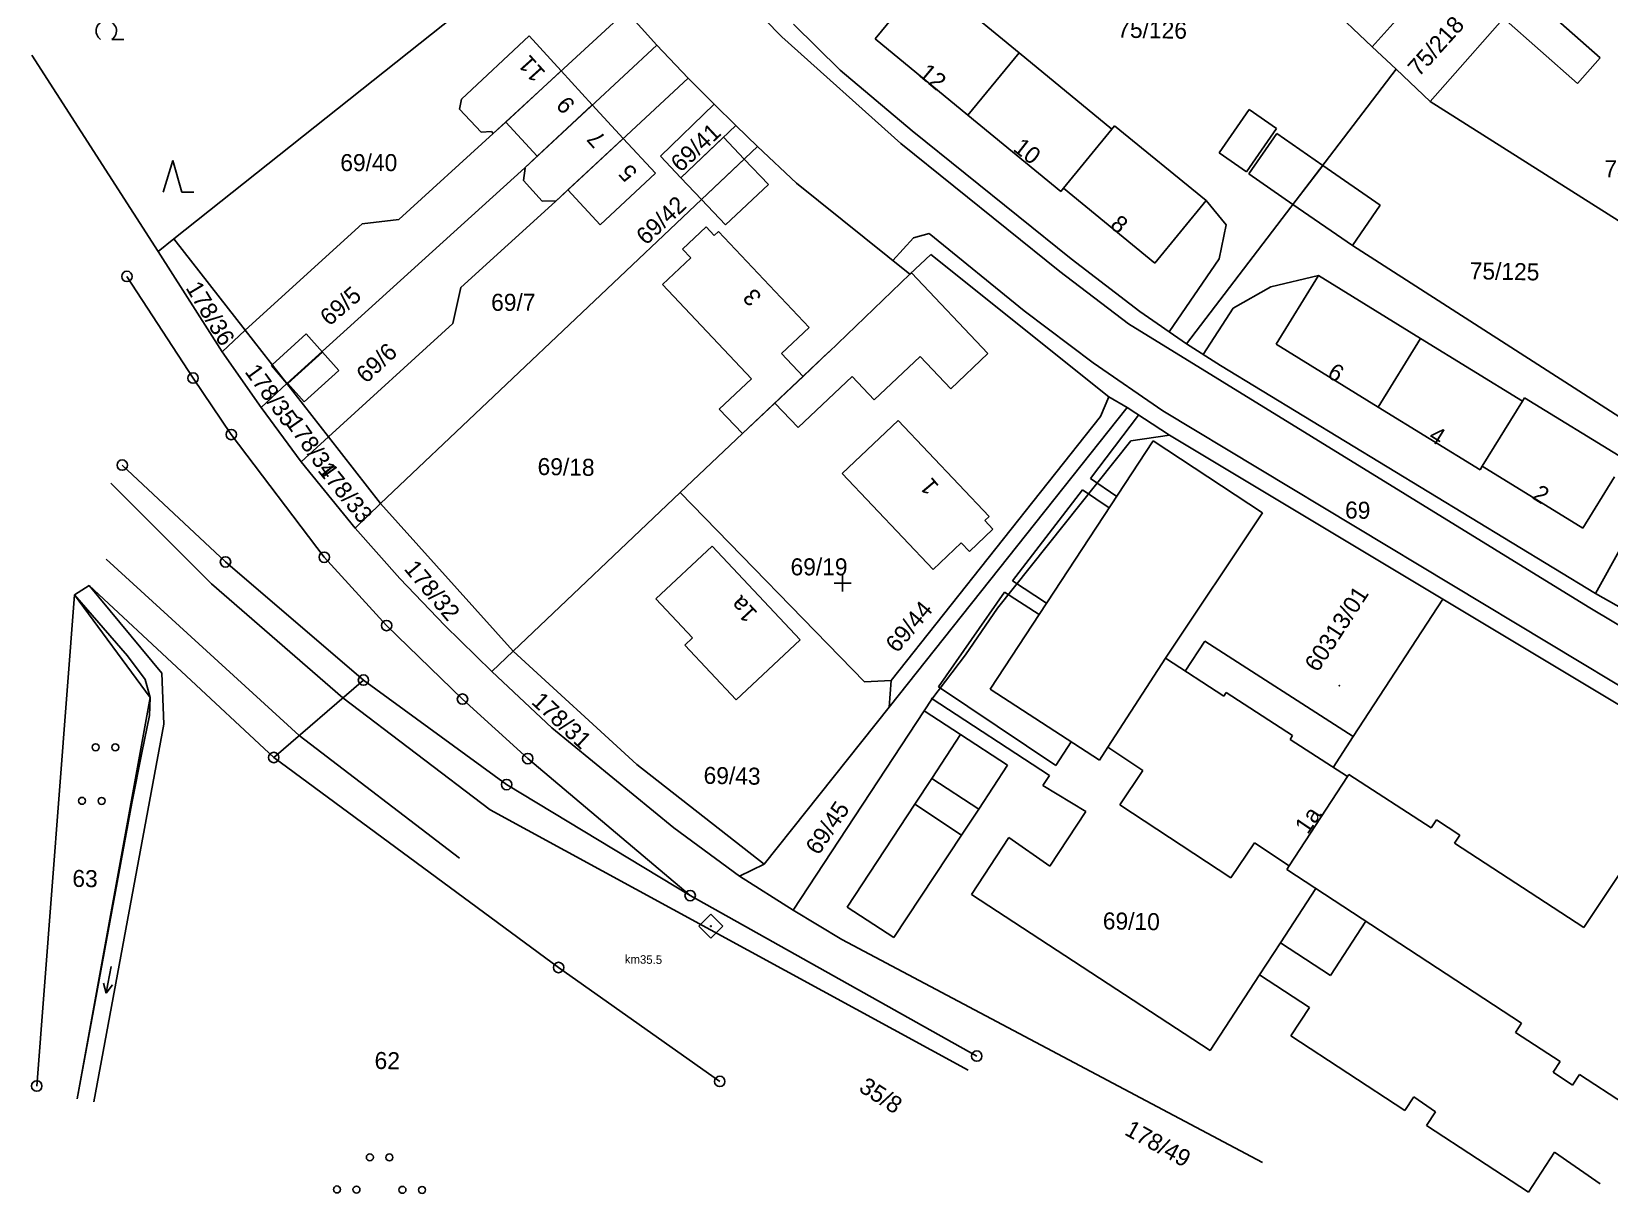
# Model space of a CAD drawing. Extents: x 4459903 to 4460398, y 5304124 to 5304562.
# Drawn here: x 4459904.7 to 4460090.1, y 5304128.3 to 5304264.8 of the extents above; entities that cross this region are included whole.
import ezdxf

# ---------------------------------------------------------------- set-up
doc = ezdxf.new("R2010")
doc.units = 0
doc.layers.get('0').update_dxf_attribs({"linetype": 'CONTINUOUS'})
for name, color, linetype in [('1', 7, 'CONTINUOUS'), ('10', 7, 'CONTINUOUS'), ('11', 7, 'CONTINUOUS'), ('15', 7, 'CONTINUOUS'), ('3', 7, 'CONTINUOUS'), ('4', 7, 'CONTINUOUS'), ('5', 7, 'CONTINUOUS'), ('7', 7, 'CONTINUOUS'), ('9', 7, 'CONTINUOUS')]:
    doc.layers.add(name, color=color, linetype=linetype)

# ---------------------------------------------------------------- blocks, each defined once
blk = doc.blocks.new('10')
at = {"color": 2}
blk.add_circle((0, 0), 0.61, dxfattribs=at)
blk = doc.blocks.new('KM')
at = {"color": 204}
for p, q in [((-1.414089, -0.000445), (0.000123, 1.413766)), ((1.414334, -0.000445), (0.000123, 1.413766)), ((0.000123, -1.414657), (-1.414089, -0.000445)), ((0.000123, -1.414657), (1.414334, -0.000445))]:
    blk.add_line(p, q, dxfattribs=at)
blk = doc.blocks.new('301')
at = {"color": 204}
blk.add_circle((0.001445, -0.023877), 0.05, dxfattribs=at)
at = {"rotation": 90}
blk.add_blockref('KM', (0.001, -0.024), dxfattribs=at)
blk = doc.blocks.new('112')
at = {"color": 3}
for centre in [(-1.149998, 0), (1.149998, 0)]:
    blk.add_circle(centre, 0.409999, dxfattribs=at)
blk = doc.blocks.new('240')
at = {"color": 4}
for p, q in [((-3.200001, 0), (-1.1, 0)), ((-1.1, 0.55), (0, 0)), ((-1.1, 0), (0, 0)), ((-1.1, -0.55), (0, 0))]:
    blk.add_line(p, q, dxfattribs=at)
blk = doc.blocks.new('212')
at = {"color": 3}
blk.add_line((0.663158, -1.000108), (2.063156, -1.000108), dxfattribs=at)
blk.add_arc((0, 0), 1.199998, 303.547812, 596.700279, dxfattribs=at)
blk = doc.blocks.new('222')
at = {"color": 3}
for p, q in [((0, 1.849997), (-1.099998, -1.849997)), ((0, 1.849997), (1.099998, -1.849997)), ((1.099998, -1.849997), (2.499996, -1.849997))]:
    blk.add_line(p, q, dxfattribs=at)
blk = doc.blocks.new('111')
at = {"color": 3}
for centre in [(-1.149998, 1.899997), (1.149998, 1.899997), (-4.999993, -1.899997), (-2.699996, -1.899997), (2.699996, -1.899997), (4.999993, -1.899997)]:
    blk.add_circle(centre, 0.409999, dxfattribs=at)
blk = doc.blocks.new('400')
at = {"color": 7}
for p, q in [((-1, 0), (0, 0)), ((0, 0), (0, 1)), ((0, 0), (1, 0)), ((0, -1), (0, 0))]:
    blk.add_line(p, q, dxfattribs=at)

msp = doc.modelspace()

# ---------------------------------------------------------------- linework, layer by layer
at = {"layer": '10', "color": 30}
for p, q in [((4459992.86, 5304264.22), (4459988.77, 5304268.36)), ((4460006.83, 5304251.67), (4459992.86, 5304264.22)), ((4460025.52, 5304236.62), (4460006.83, 5304251.67)), ((4460045.07, 5304242.12), (4460042.7, 5304244.95)), ((4460010.15, 5304241.09), (4460008.33, 5304240.58)), ((4460021.33, 5304232.01), (4460010.15, 5304241.09)), ((4460045.07, 5304242.12), (4460044.22, 5304238.12)), ((4460008.33, 5304240.58), (4460005.91, 5304237.92)), ((4460059.88, 5304239.68), (4460093.39, 5304218.15)), ((4460044.22, 5304238.12), (4460038.35, 5304229.54)), ((4460033.59, 5304230.47), (4460025.52, 5304236.62)), ((4460050.3, 5304234.81), (4460055.91, 5304236.14)), ((4460045.89, 5304232.33), (4460050.3, 5304234.81)), ((4460029.42, 5304225.88), (4460021.33, 5304232.01)), ((4460045.89, 5304232.33), (4460042.34, 5304226.88)), ((4460087.57, 5304197.21), (4460033.59, 5304230.47)), ((4460037.61, 5304220.26), (4460029.42, 5304225.88)), ((4460029.11, 5304212.29), (4460034.76, 5304219.75)), ((4460116.99, 5304172.4), (4460037.61, 5304220.26)), ((4459914.02, 5304211.75), (4459925.85, 5304199.9)), ((4460029.11, 5304212.29), (4460032.2, 5304210.19)), ((4460019.94, 5304200.27), (4460028.19, 5304210.97)), ((4460028.19, 5304210.97), (4460031.32, 5304208.85)), ((4459913.49, 5304202.83), (4459936.14, 5304182.07)), ((4460019.94, 5304200.27), (4460023.96, 5304197.63)), ((4459915.98, 5304191.43), (4459909.77, 5304198.61)), ((4459911.49, 5304199.72), (4459920.04, 5304189.43)), ((4459941.29, 5304186.51), (4459925.85, 5304199.9)), ((4460011.25, 5304187.8), (4460019.02, 5304198.95)), ((4460019.02, 5304198.95), (4460023.08, 5304196.29)), ((4460059.98, 5304181.95), (4460070.5, 5304198.11)), ((4460120.51, 5304177.55), (4460087.57, 5304197.21)), ((4460042.54, 5304193.18), (4460040.25, 5304189.66)), ((4460059.98, 5304181.95), (4460042.54, 5304193.18)), ((4459915.98, 5304191.43), (4459918.07, 5304188.68)), ((4459920.27, 5304183.4), (4459920.04, 5304189.43)), ((4459918.07, 5304188.68), (4459918.65, 5304186.54)), ((4460025.04, 5304178.56), (4460011.25, 5304187.8)), ((4459918.56, 5304184.42), (4459918.65, 5304186.54)), ((4459941.29, 5304186.51), (4459958.61, 5304173.33)), ((4460024.28, 5304177.38), (4460010.38, 5304186.46)), ((4459918.56, 5304184.42), (4459917.66, 5304180.06)), ((4460009.59, 5304184.98), (4460013.84, 5304182.2)), ((4459912.05, 5304139.02), (4459920.27, 5304183.4)), ((4459936.14, 5304182.07), (4459955, 5304167.68)), ((4460057.63, 5304178.34), (4460059.98, 5304181.95)), ((4459917.66, 5304180.06), (4459916.5, 5304174.15)), ((4460025.04, 5304178.56), (4460026.85, 5304181.33)), ((4460023.51, 5304176.21), (4460024.28, 5304177.38)), ((4460028.56, 5304173.15), (4460023.51, 5304176.21)), ((4459916.5, 5304174.15), (4459910.08, 5304139.38)), ((4459958.61, 5304173.33), (4460014.73, 5304142.74)), ((4460024.35, 5304166.71), (4460028.56, 5304173.15)), ((4460015.14, 5304163.4), (4460019.52, 5304170.1)), ((4460019.52, 5304170.1), (4460024.35, 5304166.71)), ((4460043.18, 5304145.08), (4460015.14, 5304163.4)), ((4460051.44, 5304157.72), (4460055.6, 5304164.09)), ((4460057.3, 5304153.89), (4460061.46, 5304160.25)), ((4460048.98, 5304153.96), (4460051.44, 5304157.72)), ((4460057.3, 5304153.89), (4460051.44, 5304157.72)), ((4460048.98, 5304153.96), (4460043.18, 5304145.08)), ((4460054.84, 5304150.13), (4460048.98, 5304153.96)), ((4460052.65, 5304146.78), (4460054.84, 5304150.13)), ((4460066.05, 5304138.03), (4460052.65, 5304146.78)), ((4460067.09, 5304139.62), (4460066.05, 5304138.03)), ((4460069.63, 5304137.84), (4460067.09, 5304139.62)), ((4460068.59, 5304136.25), (4460069.63, 5304137.84)), ((4460080.56, 5304128.43), (4460068.59, 5304136.25)), ((4460083.62, 5304133.12), (4460080.56, 5304128.43)), ((4460083.62, 5304133.12), (4460088.98, 5304129.4))]:
    msp.add_line(p, q, dxfattribs=at)
at = {"layer": '3', "color": 7}
for p, q in [((4460062.22, 5304263.03), (4460075.1, 5304277.39)), ((4459921.42, 5304240.48), (4459959.6, 5304270.8)), ((4460069.02, 5304256.62), (4460080.28, 5304269.42)), ((4459958.96, 5304252.85), (4459974.55, 5304267.21)), ((4459978.16, 5304263.24), (4459974.55, 5304267.21)), ((4460062.22, 5304263.03), (4460056.9, 5304268.05)), ((4459994.22, 5304265.7), (4459999.72, 5304260.3)), ((4459904.75, 5304262.05), (4459919.6, 5304238.98)), ((4459962.65, 5304248.82), (4459978.16, 5304263.24)), ((4459981.86, 5304259.35), (4459978.16, 5304263.24)), ((4460065.02, 5304260.39), (4460062.22, 5304263.03)), ((4460008.17, 5304253.15), (4459999.72, 5304260.3)), ((4460065.02, 5304260.39), (4460040.4, 5304228.11)), ((4460069.02, 5304256.62), (4460065.02, 5304260.39)), ((4459966.27, 5304244.86), (4459981.86, 5304259.35)), ((4459981.86, 5304259.35), (4459984.92, 5304256.28)), ((4459978.6, 5304250.17), (4459984.92, 5304256.28)), ((4459984.92, 5304256.28), (4459987.44, 5304253.77)), ((4460105.56, 5304233.43), (4460069.02, 5304256.62)), ((4459958.96, 5304252.85), (4459947.87, 5304242.75)), ((4459981, 5304247.64), (4459987.44, 5304253.77)), ((4459990, 5304251.31), (4459987.44, 5304253.77)), ((4460026.86, 5304238.1), (4460008.17, 5304253.15)), ((4459983.42, 5304245.08), (4459990, 5304251.31)), ((4459990, 5304251.31), (4459994.57, 5304246.99)), ((4459934.72, 5304223.44), (4459962.65, 5304248.82)), ((4459981, 5304247.64), (4459978.6, 5304250.17)), ((4459983.42, 5304245.08), (4459981, 5304247.64)), ((4460007.91, 5304236.29), (4459994.57, 5304246.99)), ((4459945.71, 5304209.35), (4459983.42, 5304245.08)), ((4459966.27, 5304244.86), (4459955.15, 5304234.73)), ((4459929.82, 5304229.72), (4459943.56, 5304242.21)), ((4459947.87, 5304242.75), (4459943.56, 5304242.21)), ((4459921.42, 5304240.48), (4459919.6, 5304238.98)), ((4459921.42, 5304240.48), (4459929.82, 5304229.72)), ((4459919.6, 5304238.98), (4459927.1, 5304227.19)), ((4460010.37, 5304238.63), (4460007.91, 5304236.29)), ((4460031.25, 5304221.88), (4460010.37, 5304238.63)), ((4460034.92, 5304231.92), (4460026.86, 5304238.1)), ((4459915.93, 5304236.05), (4459923.69, 5304224.1)), ((4459998.39, 5304227.16), (4460007.91, 5304236.29)), ((4459955.15, 5304234.73), (4459954.2, 5304230.5)), ((4460034.92, 5304231.92), (4460040.4, 5304228.11)), ((4459939.61, 5304217.18), (4459954.2, 5304230.5)), ((4459927.1, 5304227.19), (4459929.82, 5304229.72)), ((4459929.82, 5304229.72), (4459934.72, 5304223.44)), ((4460040.4, 5304228.11), (4460044.4, 5304225.56)), ((4459927.1, 5304227.19), (4459931.69, 5304220.62)), ((4459988.22, 5304217.57), (4459998.35, 5304227.16)), ((4459998.39, 5304227.16), (4459998.35, 5304227.16)), ((4460044.4, 5304225.56), (4460088.43, 5304198.77)), ((4459923.69, 5304224.1), (4459928.18, 5304217.46)), ((4459931.69, 5304220.62), (4459934.72, 5304223.44)), ((4459934.72, 5304223.44), (4459939.61, 5304217.18)), ((4460030.3, 5304219.57), (4460031.25, 5304221.88)), ((4460033.42, 5304220.62), (4460031.25, 5304221.88)), ((4459931.69, 5304220.62), (4459936.41, 5304214.24)), ((4460033.42, 5304220.62), (4460005.47, 5304185.42)), ((4460005.69, 5304188.56), (4460030.3, 5304219.57)), ((4460033.42, 5304220.62), (4460038.39, 5304217.4)), ((4459928.18, 5304217.46), (4459939.11, 5304203.03)), ((4459936.41, 5304214.24), (4459939.61, 5304217.18)), ((4459945.71, 5304209.35), (4459939.61, 5304217.18)), ((4459980.91, 5304210.63), (4459988.22, 5304217.57)), ((4460038.39, 5304217.4), (4460033.86, 5304216.72)), ((4460038.39, 5304217.4), (4460099.29, 5304180.82)), ((4460018.18, 5304197.04), (4460033.86, 5304216.72)), ((4459915.37, 5304213.87), (4459927.5, 5304202.49)), ((4459936.41, 5304214.24), (4459942.72, 5304206.45)), ((4459961.28, 5304191.98), (4459980.91, 5304210.63)), ((4460002.57, 5304188.39), (4459980.91, 5304210.63)), ((4460094.72, 5304210.16), (4460088.43, 5304198.77)), ((4459945.71, 5304209.35), (4459942.72, 5304206.45)), ((4459961.28, 5304191.98), (4459945.71, 5304209.35)), ((4459942.72, 5304206.45), (4459948, 5304200.52)), ((4459943.71, 5304188.6), (4459927.5, 5304202.49)), ((4459939.11, 5304203.03), (4459946.43, 5304195.01)), ((4459953.28, 5304195.01), (4459948, 5304200.52)), ((4459909.77, 5304198.61), (4459905.33, 5304140.89)), ((4459911.49, 5304199.72), (4459909.77, 5304198.61)), ((4459909.77, 5304198.61), (4459918.65, 5304186.54)), ((4459911.49, 5304199.72), (4459933.17, 5304179.5)), ((4460099.35, 5304192.6), (4460088.43, 5304198.77)), ((4460018.18, 5304197.04), (4460014.45, 5304191.57)), ((4459955.34, 5304186.36), (4459946.43, 5304195.01)), ((4459958.78, 5304189.6), (4459953.28, 5304195.01)), ((4459961.28, 5304191.98), (4459958.78, 5304189.6)), ((4459975.82, 5304178.66), (4459961.28, 5304191.98)), ((4460010.49, 5304186.34), (4460014.45, 5304191.57)), ((4459965.83, 5304182.97), (4459958.78, 5304189.6)), ((4459943.71, 5304188.6), (4459933.17, 5304179.5)), ((4459960.53, 5304176.32), (4459943.71, 5304188.6)), ((4460002.57, 5304188.39), (4460005.69, 5304188.56)), ((4460005.47, 5304185.42), (4460005.69, 5304188.56)), ((4459918.65, 5304186.54), (4459910.08, 5304139.38)), ((4459963.01, 5304179.37), (4459955.34, 5304186.36)), ((4459990.79, 5304166.96), (4460005.47, 5304185.42)), ((4459994.18, 5304161.54), (4460010.49, 5304186.34)), ((4459980.17, 5304171.23), (4459965.83, 5304182.97)), ((4459966.63, 5304154.82), (4459933.17, 5304179.5)), ((4459982.09, 5304163.27), (4459963.01, 5304179.37)), ((4459990.79, 5304166.96), (4459975.82, 5304178.66)), ((4459982.09, 5304163.27), (4459960.53, 5304176.32)), ((4459987.9, 5304165.56), (4459980.17, 5304171.23)), ((4459990.79, 5304166.96), (4459987.9, 5304165.56)), ((4459987.9, 5304165.56), (4459994.18, 5304161.54)), ((4460015.75, 5304144.41), (4459982.09, 5304163.27)), ((4459999.89, 5304158.12), (4459994.18, 5304161.54)), ((4460049.3, 5304131.89), (4459999.89, 5304158.12)), ((4459966.63, 5304154.82), (4459985.56, 5304141.43))]:
    msp.add_line(p, q, dxfattribs=at)
at = {"layer": '5', "color": 1}
for p, q in [((4460003.81, 5304263.95), (4460009.83, 5304271.28)), ((4460009.83, 5304271.28), (4460020.74, 5304262.32)), ((4460082.72, 5304267.27), (4460088.98, 5304261.74)), ((4460086.32, 5304258.73), (4460077.63, 5304266.41)), ((4459955.21, 5304256.86), (4459963.17, 5304264.31)), ((4459963.17, 5304264.31), (4459966.95, 5304260.21)), ((4460014.72, 5304254.99), (4460003.81, 5304263.95)), ((4460014.72, 5304254.99), (4460020.74, 5304262.32)), ((4460020.74, 5304262.32), (4460031.63, 5304253.36)), ((4460088.98, 5304261.74), (4460086.32, 5304258.73)), ((4459960.42, 5304254.19), (4459966.95, 5304260.21)), ((4459966.95, 5304260.21), (4459970.59, 5304256.2)), ((4459955, 5304255.7), (4459955.21, 5304256.86)), ((4459970.59, 5304256.2), (4459964.1, 5304250.17)), ((4459970.59, 5304256.2), (4459974.23, 5304252.26)), ((4459957.54, 5304252.99), (4459955, 5304255.7)), ((4459960.42, 5304254.19), (4459958.96, 5304252.85)), ((4459964.1, 5304250.17), (4459960.42, 5304254.19)), ((4460025.63, 5304246.03), (4460014.72, 5304254.99)), ((4460044.23, 5304250.55), (4460047.75, 5304255.65)), ((4460047.75, 5304255.65), (4460050.97, 5304253.41)), ((4459958.75, 5304253.08), (4459957.54, 5304252.99)), ((4459958.96, 5304252.85), (4459958.75, 5304253.08)), ((4459967.72, 5304246.21), (4459974.23, 5304252.26)), ((4459974.23, 5304252.26), (4459978.03, 5304248.17)), ((4459981, 5304247.64), (4459986.02, 5304252.42)), ((4459986.02, 5304252.42), (4459988.45, 5304249.84)), ((4460025.95, 5304246.42), (4460031.63, 5304253.36)), ((4460031.63, 5304253.36), (4460031.95, 5304253.75)), ((4460031.95, 5304253.75), (4460042.7, 5304244.95)), ((4460050.97, 5304253.41), (4460047.43, 5304248.33)), ((4460047.72, 5304248.09), (4460051.01, 5304252.83)), ((4460051.01, 5304252.83), (4460056.4, 5304249.09)), ((4460047.43, 5304248.33), (4460044.23, 5304250.55)), ((4459962.49, 5304247.31), (4459962.7, 5304248.76)), ((4459962.65, 5304248.82), (4459964.1, 5304250.17)), ((4459962.7, 5304248.76), (4459962.65, 5304248.82)), ((4459988.45, 5304249.84), (4459983.42, 5304245.08)), ((4459988.45, 5304249.84), (4459991.27, 5304246.86)), ((4460056.4, 5304249.09), (4460052.9, 5304244.5)), ((4460056.4, 5304249.09), (4460063.16, 5304244.41)), ((4459964.71, 5304244.88), (4459962.49, 5304247.31)), ((4459978.03, 5304248.17), (4459971.52, 5304242.12)), ((4459991.27, 5304246.86), (4459986.24, 5304242.1)), ((4460052.9, 5304244.5), (4460047.72, 5304248.09)), ((4459966.22, 5304244.92), (4459964.71, 5304244.88)), ((4459966.27, 5304244.86), (4459966.22, 5304244.92)), ((4459967.72, 5304246.21), (4459966.27, 5304244.86)), ((4459971.52, 5304242.12), (4459967.72, 5304246.21)), ((4459986.24, 5304242.1), (4459983.42, 5304245.08)), ((4460025.95, 5304246.42), (4460025.63, 5304246.03)), ((4460036.69, 5304237.62), (4460025.95, 5304246.42)), ((4460042.7, 5304244.95), (4460036.69, 5304237.62)), ((4460059.88, 5304239.68), (4460052.9, 5304244.5)), ((4460063.16, 5304244.41), (4460059.88, 5304239.68)), ((4459981.19, 5304239.25), (4459983.96, 5304241.86)), ((4459983.96, 5304241.86), (4459984.91, 5304240.84)), ((4459984.91, 5304240.84), (4459985.41, 5304241.31)), ((4459985.41, 5304241.31), (4459996.07, 5304230.03)), ((4459982.15, 5304238.23), (4459981.19, 5304239.25)), ((4459978.84, 5304235.11), (4459982.15, 5304238.23)), ((4460007.91, 5304236.29), (4460008.09, 5304236.47)), ((4460008.09, 5304236.47), (4460017.06, 5304227)), ((4460050.93, 5304228.07), (4460055.91, 5304236.14)), ((4460055.91, 5304236.14), (4460067.88, 5304228.76)), ((4459989.29, 5304224.02), (4459978.84, 5304235.11)), ((4459996.07, 5304230.03), (4459992.83, 5304226.97)), ((4459932.98, 5304225.67), (4459936.97, 5304229.28)), ((4459936.97, 5304229.28), (4459938.9, 5304227.14)), ((4460062.9, 5304220.69), (4460050.93, 5304228.07)), ((4460067.88, 5304228.76), (4460062.9, 5304220.69)), ((4460067.88, 5304228.76), (4460079.85, 5304221.37)), ((4459938.9, 5304227.14), (4459934.81, 5304223.46)), ((4459938.9, 5304227.14), (4459940.83, 5304225)), ((4459992.83, 5304226.97), (4459995.37, 5304224.29)), ((4459995.37, 5304224.29), (4459998.35, 5304227.16)), ((4460009.1, 5304226.64), (4460003.72, 5304221.54)), ((4460012.69, 5304222.85), (4460009.1, 5304226.64)), ((4460017.06, 5304227), (4460012.69, 5304222.85)), ((4459932.89, 5304225.59), (4459932.98, 5304225.67)), ((4459934.72, 5304223.44), (4459932.89, 5304225.59)), ((4459940.83, 5304225), (4459936.74, 5304221.32)), ((4459934.81, 5304223.46), (4459934.72, 5304223.44)), ((4459936.74, 5304221.32), (4459934.81, 5304223.46)), ((4459985.5, 5304220.45), (4459989.29, 5304224.02)), ((4459995.37, 5304224.29), (4459992.05, 5304221.15)), ((4460001.12, 5304224.28), (4459994.78, 5304218.27)), ((4460003.72, 5304221.54), (4460001.12, 5304224.28)), ((4459992.05, 5304221.15), (4459988.22, 5304217.57)), ((4459994.78, 5304218.27), (4459992.05, 5304221.15)), ((4460074.87, 5304213.31), (4460062.9, 5304220.69)), ((4460079.85, 5304221.37), (4460075.13, 5304213.73)), ((4460079.85, 5304221.37), (4460080.11, 5304221.79)), ((4460080.11, 5304221.79), (4460091.71, 5304214.63)), ((4459988.22, 5304217.57), (4459985.5, 5304220.45)), ((4459999.95, 5304212.89), (4460006.51, 5304219.11)), ((4460006.51, 5304219.11), (4460017.2, 5304207.83)), ((4460017.34, 5304187.54), (4460036.48, 5304216.72)), ((4460036.48, 5304216.72), (4460049.32, 5304208.25)), ((4460075.13, 5304213.73), (4460074.87, 5304213.31)), ((4460086.93, 5304206.44), (4460075.13, 5304213.73)), ((4460010.64, 5304201.61), (4459999.95, 5304212.89)), ((4460090.68, 5304212.5), (4460086.93, 5304206.44)), ((4460017.2, 5304207.83), (4460016.7, 5304207.36)), ((4460049.32, 5304208.25), (4460037.94, 5304191.17)), ((4460017.66, 5304206.35), (4460014.9, 5304203.73)), ((4460016.7, 5304207.36), (4460017.66, 5304206.35)), ((4459978.07, 5304198.15), (4459984.68, 5304204.35)), ((4459984.68, 5304204.35), (4459995.02, 5304193.33)), ((4460013.94, 5304204.74), (4460010.64, 5304201.61)), ((4460014.9, 5304203.73), (4460013.94, 5304204.74)), ((4459982.37, 5304193.57), (4459978.07, 5304198.15)), ((4459981.45, 5304192.71), (4459982.37, 5304193.57)), ((4459995.02, 5304193.33), (4459987.5, 5304186.27)), ((4459987.5, 5304186.27), (4459981.45, 5304192.71)), ((4460031.17, 5304180.72), (4460037.94, 5304191.17)), ((4460037.94, 5304191.17), (4460044.78, 5304186.72)), ((4460030.16, 5304179.17), (4460017.34, 5304187.54)), ((4460044.78, 5304186.72), (4460045.06, 5304187.15)), ((4460045.06, 5304187.15), (4460052.86, 5304182.07)), ((4460010.46, 5304177.04), (4460013.84, 5304182.2)), ((4460013.84, 5304182.2), (4460019.37, 5304178.58)), ((4460052.86, 5304182.07), (4460052.58, 5304181.63)), ((4460031.17, 5304180.72), (4460030.16, 5304179.17)), ((4460035.27, 5304177.99), (4460031.17, 5304180.72)), ((4460052.58, 5304181.63), (4460059.31, 5304177.25)), ((4460087.08, 5304159.51), (4460100.91, 5304180.41)), ((4460019.37, 5304178.58), (4460015.98, 5304173.44)), ((4460008.46, 5304174), (4460010.46, 5304177.04)), ((4460010.46, 5304177.04), (4460015.98, 5304173.44)), ((4460032.56, 5304173.92), (4460035.27, 5304177.99)), ((4460059.31, 5304177.25), (4460052.47, 5304166.75)), ((4460059.31, 5304177.25), (4460059.48, 5304177.52)), ((4460059.48, 5304177.52), (4460069.13, 5304171.22)), ((4460000.54, 5304161.92), (4460008.46, 5304174)), ((4460008.46, 5304174), (4460013.97, 5304170.39)), ((4460015.98, 5304173.44), (4460013.97, 5304170.39)), ((4460045.61, 5304165.36), (4460032.56, 5304173.92)), ((4460069.13, 5304171.22), (4460069.76, 5304172.18)), ((4460069.76, 5304172.18), (4460072.51, 5304170.39)), ((4460013.97, 5304170.39), (4460006.01, 5304158.33)), ((4460048.37, 5304169.49), (4460045.61, 5304165.36)), ((4460052.47, 5304166.75), (4460048.37, 5304169.49)), ((4460072.51, 5304170.39), (4460071.89, 5304169.42)), ((4460071.89, 5304169.42), (4460087.08, 5304159.51)), ((4460052.19, 5304166.32), (4460052.47, 5304166.75)), ((4460079.76, 5304148.28), (4460052.19, 5304166.32)), ((4460006.01, 5304158.33), (4460000.54, 5304161.92)), ((4460079.04, 5304147.19), (4460079.76, 5304148.28)), ((4460084.27, 5304143.76), (4460079.04, 5304147.19)), ((4460083.45, 5304142.51), (4460084.27, 5304143.76)), ((4460085.75, 5304141), (4460083.45, 5304142.51)), ((4460086.57, 5304142.26), (4460085.75, 5304141)), ((4460091.83, 5304138.81), (4460086.57, 5304142.26))]:
    msp.add_line(p, q, dxfattribs=at)
msp.add_point((4460058.35, 5304187.95), dxfattribs=at)

# ---------------------------------------------------------------- block references
at = {"layer": '1'}
for p in [(4459915.93, 5304236.05), (4459923.69, 5304224.1), (4459928.18, 5304217.46), (4459915.37, 5304213.87), (4459927.5, 5304202.49), (4459939.11, 5304203.03), (4459946.43, 5304195.01), (4459943.71, 5304188.6), (4459955.34, 5304186.36), (4459933.17, 5304179.5), (4459963.01, 5304179.37), (4459960.53, 5304176.32), (4459982.09, 5304163.27), (4459966.63, 5304154.82), (4460015.75, 5304144.41), (4459905.33, 5304140.89), (4459985.56, 5304141.43)]:
    msp.add_blockref('10', p, dxfattribs=at)
at = {"layer": '11', "xscale": 1.000001, "yscale": 1.000001, "rotation": 359.681434}
msp.add_blockref('301', (4459984.52, 5304159.7), dxfattribs=at)
at = {"layer": '15'}
msp.add_blockref('400', (4460000, 5304200), dxfattribs=at)
at = {"layer": '9', "xscale": 1.000001, "yscale": 1.000001, "rotation": 359.681434}
for name, p in [('212', (4459913.5, 5304264.9)), ('222', (4459921.3, 5304247.8)), ('112', (4459913.4, 5304180.7)), ('112', (4459911.8, 5304174.4)), ('111', (4459945.6, 5304130.6))]:
    msp.add_blockref(name, p, dxfattribs=at)
at = {"layer": '9', "rotation": 259.569105}
msp.add_blockref('240', (4459913.5, 5304151.8), dxfattribs=at)

# ---------------------------------------------------------------- texts
at = {"layer": '11', "color": 7}
msp.add_text('km35.5', height=1, rotation=359, dxfattribs=at).set_placement((4459974.4, 5304155.3))
at = {"layer": '4', "color": 2}
for s, rotation, p in [('75/126', 359, (4460032.25, 5304264.11)), ('75/218', 48, (4460067.69, 5304259.42)), ('69/41', 43, (4459980.96, 5304248.19)), ('75/127', 359, (4460089.45, 5304247.71)), ('69/42', 43, (4459976.9, 5304239.63)), ('75/125', 359, (4460073.65, 5304235.71)), ('178/36', 301, (4459922.77, 5304234.7)), ('69/5', 41, (4459939.7, 5304230.12)), ('69/6', 43, (4459944.02, 5304223.38)), ('178/35', 306, (4459929.69, 5304224.83)), ('178/34', 305, (4459934.48, 5304218.82)), ('178/33', 309, (4459938.24, 5304213.22)), ('69/18', 359, (4459964.15, 5304212.71)), ('69', 359, (4460059, 5304207.6)), ('178/32', 310, (4459948.39, 5304201.64)), ('69/44', 50, (4460006.4, 5304191.69)), ('178/31', 317, (4459963.33, 5304185.91)), ('69/43', 359, (4459983.65, 5304176.41)), ('69/45', 56, (4459997.16, 5304167.91)), ('63', 359, (4459909.5, 5304164.3)), ('69/10', 359, (4460030.55, 5304159.31)), ('62', 359, (4459945, 5304142.9)), ('35/8', 327, (4460001.77, 5304140.36)), ('178/49', 331, (4460032.99, 5304135.23))]:
    msp.add_text(s, height=2, rotation=rotation, dxfattribs=at).set_placement(p)
for s, p in [('69/40', (4459940.99, 5304248.42)), ('69/7', (4459958.71, 5304232)), ('69/19', (4459993.88, 5304200.91))]:
    msp.add_text(s, height=2, dxfattribs=at).set_placement(p)
at = {"layer": '7', "color": 1}
for s, rotation, p in [('11', 132, (4459965.2, 5304260)), ('12', 320, (4460008.8, 5304259.7)), ('9', 132, (4459968.7, 5304256.3)), ('7', 132, (4459972.3, 5304252.3)), ('10', 322, (4460019.9, 5304250.9)), ('5', 132, (4459976, 5304248.3)), ('8', 320, (4460031.3, 5304241.9)), ('3', 133, (4459990.6, 5304233.7)), ('6', 328, (4460056.8, 5304224.3)), ('4', 328, (4460068.7, 5304216.9)), ('1', 130, (4460011.4, 5304211.4)), ('2', 328, (4460080.9, 5304210)), ('1a', 133, (4459990.1, 5304196.5)), ('60313/01', 57, (4460055.81, 5304189.42)), ('1a', 56, (4460054.64, 5304170.37))]:
    msp.add_text(s, height=2, rotation=rotation, dxfattribs=at).set_placement(p)

doc.saveas('drawing.dxf')
